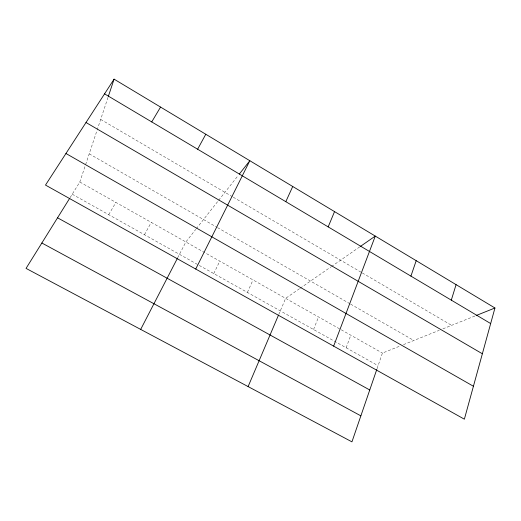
<?xml version="1.0" encoding="UTF-8"?>
<svg xmlns="http://www.w3.org/2000/svg" width="521" height="521" viewBox="0 0 521 521"><rect width="100%" height="100%" fill="white"/><g stroke="black" fill="none" stroke-linecap="round" stroke-linejoin="round"><path stroke-width="0.39" stroke-dasharray="2.6 1.95" d="M70.127 197.589L79.824 182.011L85.353 165.398M85.613 164.629L108.062 97.232M377.048 368.718L382.421 353.075L400.519 345.827M346.152 347.774L350.796 335.198M313.564 329.506L318.539 316.963M278.755 314.521L285.625 298.357L299.542 288.693M247.371 292.405L253.037 279.933M213.766 273.564L219.79 261.138M177.654 257.849L185.867 241.959L195.792 229.351M144.46 234.71L151.24 222.389M108.72 214.678L115.903 202.409M196.274 228.739L218.136 200.969M218.625 200.351L238.318 175.343M300.187 288.25L330.796 266.986M331.447 266.537L359.75 246.876M403.482 344.635L439.249 330.307M442.889 328.849L475.373 315.837M72.224 194.216L378.09 365.683M79.824 182.011L382.421 353.075M89.208 153.825L216.827 227.202M217.524 227.605L349.923 303.73M350.626 304.134L413.843 340.487M100.677 119.4L232.561 196.795M233.252 197.198L361.633 272.542M362.336 272.952L451.622 325.351"/><path stroke-width="0.78" d="M494.95 307.996L464.367 419.19L45.496 185.079L114.079 79.153L494.95 307.996L476.122 315.537M451.303 300.142L456.077 284.635M108.309 96.476L114.079 79.153M410.919 276.117L416.194 260.676M376.787 369.474L351.942 441.847L26.05 268.393L69.71 198.26M333.642 346.126L375.283 236.091L360.395 246.426M328.178 226.895L334.534 211.611M248.107 386.582L278.442 315.251M285.801 201.686L292.73 186.498M195.733 269.051L249.833 160.722L239.315 174.073M140.683 329.409L177.29 258.553M197.622 149.227L205.788 134.255M151.728 121.921L160.553 107.079M41.856 243.001L360.864 415.856M57.544 217.798L369.747 389.975M65.952 153.493L473.426 386.256M86.011 122.513L482.361 353.772M104.558 93.858L490.671 323.561"/></g></svg>
